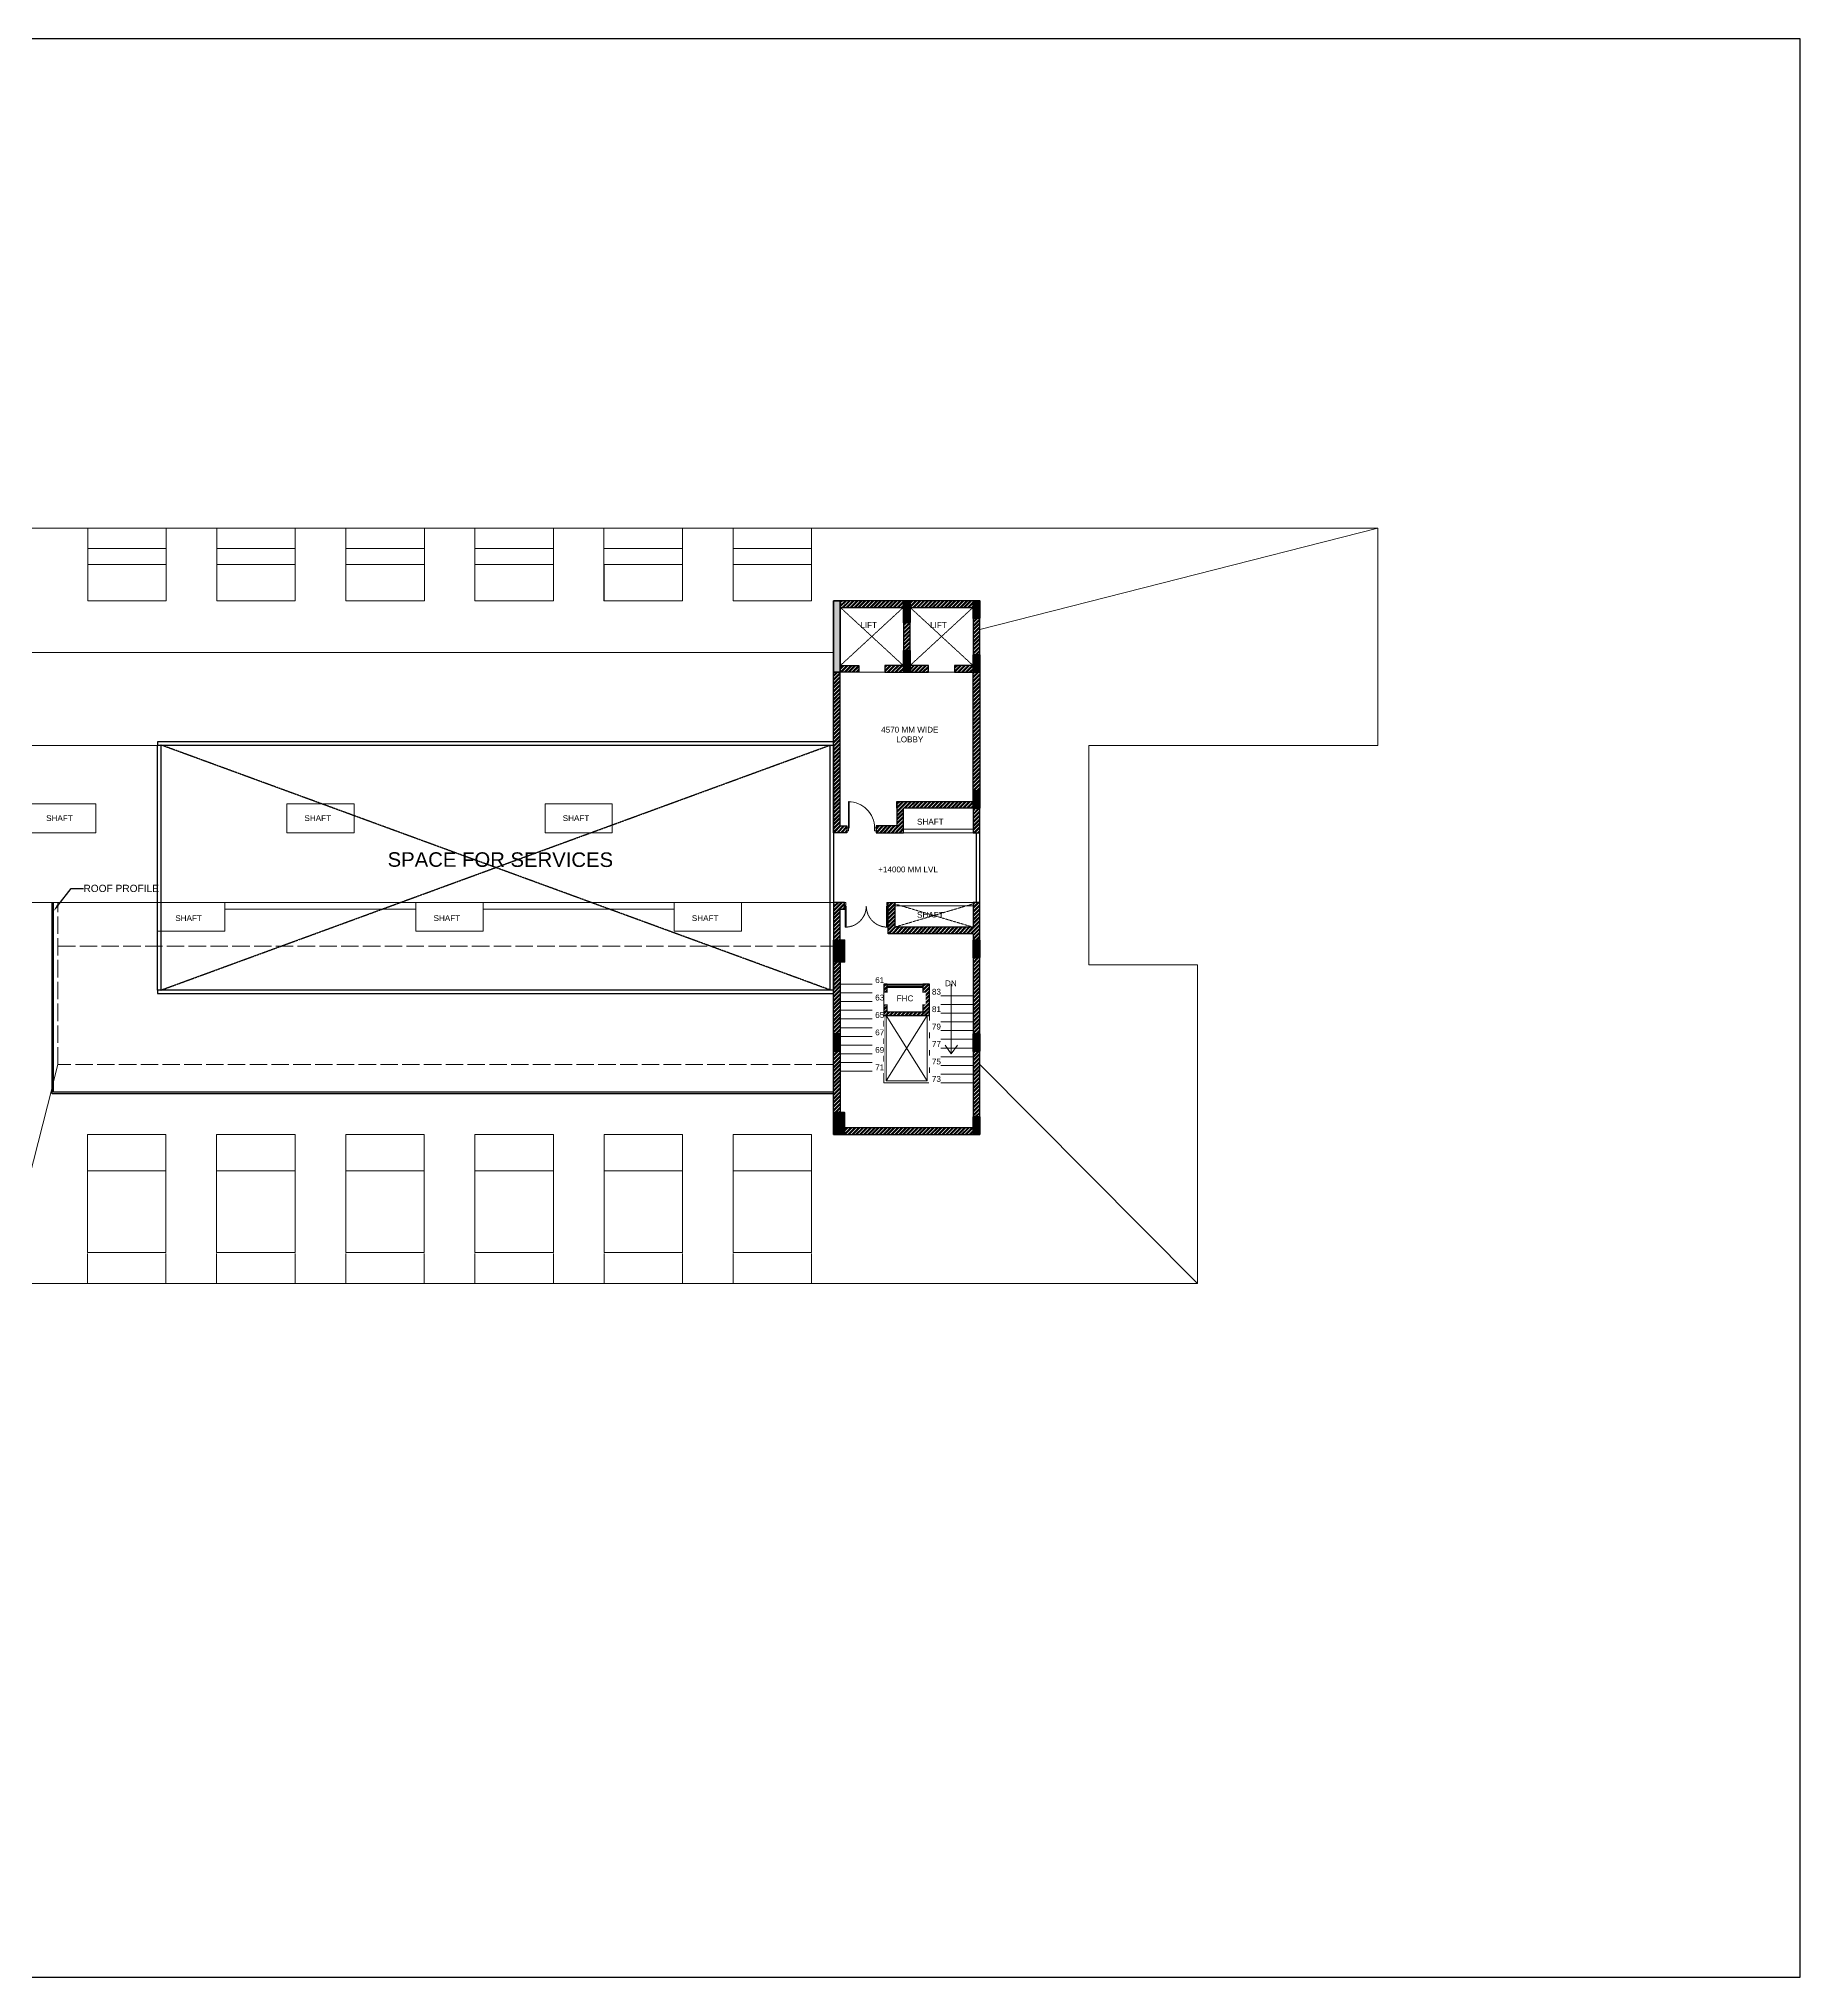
# Model space of a CAD drawing. Header units: millimetres. Extents: x 149548 to 2069915, y -1587483 to -1219800.
# Drawn here: x 1644270 to 1704903, y -1411025 to -1344331 of the extents above; entities that cross this region are included whole.
import ezdxf
from ezdxf import colors
from ezdxf.entities.mleader import LeaderData, LeaderLine
from ezdxf.math import Vec2, Vec3

# ---------------------------------------------------------------- set-up
doc = ezdxf.new("R2010")
doc.units = ezdxf.units.MM
doc.header["$MEASUREMENT"] = 0
for name, pattern in [('ACAD_ISO02W100', [15, 12, -3]), ('ACAD_ISO03W100', [30, 12, -18]), ('AUDIT_D_060311083008-3', [0, 0]), ('DASHED', [0.75, 0.5, -0.25]), ('HIDDEN', [0.375, 0.25, -0.125])]:
    doc.linetypes.add(name, pattern=pattern)
doc.layers.add('A-DOOR', color=140, linetype='AUDIT_D_060311083008-3', lineweight=5, transparency=0.5)
for name, color, linetype, lineweight in [('BRICK WALL_MOFA', 8, 'Continuous', 30), ('CONCRETE_MOFA', 230, 'Continuous', 40), ('DIMENSION_MOFA', 62, 'HIDDEN', 15), ('DOOR FRAME_MOFA', 42, 'Continuous', 15), ('DOOR SWING_MOFA', 49, 'ACAD_ISO03W100', 5), ('DOORS', 161, 'Continuous', 5), ('ELEV_09_MOFA', 37, 'Continuous', 9), ('ELEV_15_MOFA', 31, 'Continuous', 15), ('NEW BLOCK WORK', 126, 'Continuous', 30), ('STAIRS_MOFA', 1, 'Continuous', 13), ('TEXT_MOFA', 222, 'Continuous', 18)]:
    doc.layers.add(name, color=color, linetype=linetype, lineweight=lineweight)
doc.layers.add('DOOR_MOFA', color=7, linetype='Continuous')
doc.layers.add('HATCH SOLID_MOFA', color=7, linetype='Continuous', lineweight=5, true_color=0x9c9c9c)
doc.layers.add('HATCH_LIGHT_MOFA', color=7, linetype='Continuous', lineweight=5, true_color=0x5b5b5b)
doc.styles.add('1-100', font='arial.ttf', dxfattribs={"height": 400})
doc.styles.get("Standard").update_dxf_attribs({"font": 'arial.ttf'})
doc.dimstyles.new('DIM 1-100 1', dxfattribs={"dimtxt": 200, "dimasz": 100, "dimexe": 50, "dimexo": 50, "dimgap": 50, "dimtad": 1, "dimdec": 1, "dimrnd": 5, "dimzin": 0, "dimdsep": 46, "dimtxsty": 'Standard', "dimblk": 'ARCHTICK', "dimcen": 100, "dimdle": 100, "dimclrd": 256, "dimclre": 256, "dimclrt": 256, "dimadec": 0, "dimazin": 0, "dimtfac": 1, "dimtdec": 1, "dimtix": 1, "dimtofl": 0, "dimtmove": 1, "dimatfit": 3, "dimldrblk": 'OPEN90', "dimfxl": 1, "dimtolj": 1, "dimtzin": 0, "dimlwd": -1, "dimlwe": -1, "dimarcsym": 0})
pattern_1 = [(45, (809291.075, -352668.9), (-67.351921, 67.351921), []), (45, (809335.98, -352668.9), (-67.351921, 67.351921), [])]
pattern_2 = [(45, (2077931.49, -1366866.46), (-67.35192, 67.35192), []), (45, (2077976.39, -1366866.46), (-67.35192, 67.35192), [])]

# ---------------------------------------------------------------- blocks, each defined once
blk = doc.blocks.new('*U129')
at = {"layer": 'DOOR FRAME_MOFA'}
for points in [[(0, 50), (50, 50), (50, 150), (0, 150)], [(950, 50), (1000, 50), (1000, 150), (950, 150)]]:
    blk.add_lwpolyline(points, close=True, dxfattribs=at)
at = {"layer": 'DOOR SWING_MOFA', "linetype": 'Continuous', "ltscale": 0.01}
blk.add_arc((50, 150), 900, 359.99997, 90.00003, dxfattribs=at)
at = {"layer": 'DOOR_MOFA'}
blk.add_lwpolyline([(50, 150), (80, 150), (80, 1050), (50, 1050)], close=True, dxfattribs=at)
blk = doc.blocks.new('_ArchTick')
at = {"color": 0, "linetype": 'ByBlock', "const_width": 0.15}
blk.add_lwpolyline([(-0.5, -0.5), (0.5, 0.5)], dxfattribs=at)
blk = doc.blocks.new('A$Cb9d54466')
at = {"layer": 'HATCH SOLID_MOFA'}
h = blk.add_hatch(dxfattribs=at)
h.set_pattern_fill('ANSI32', color=256, scale=10)
h.set_pattern_definition([(45, (22731.07, 15158.92), (-67.35192, 67.35192), []), (45, (22775.97, 15158.92), (-67.35192, 67.35192), [])])
h.paths.add_polyline_path([(-3300, 5170), (-3300, 4090), (-1730, 4090), (-1730, 5170), (-1960, 5170), (-1960, 4205), (-3185, 4205), (-3185, 5170)])
at = {"layer": 'BRICK WALL_MOFA'}
blk.add_lwpolyline([(-3300, 5170), (-3300, 4090), (-1730, 4090), (-1730, 5170), (-1960, 5170), (-1960, 4205), (-3185, 4205), (-3185, 5170)], close=True, dxfattribs=at)
at = {"layer": 'DIMENSION_MOFA'}
for p, q in [((-3185, 5170), (-1960, 5170)), ((-3185, 5135), (-1960, 5135)), ((-3185, 5090), (-1960, 5090)), ((-3185, 5055), (-1960, 5055))]:
    blk.add_line(p, q, dxfattribs=at)
at = {"layer": 'TEXT_MOFA', "insert": (-3185, 4779), "char_height": 200, "attachment_point": 1, "style": '1-100', "bg_fill": 2}
blk.add_mtext_dynamic_manual_height_columns('\\pxqc;FHC', width=1225, gutter_width=750, heights=[0], dxfattribs=at)
blk = doc.blocks.new('D-150 thk wall_1.8m D leaf-new')
at = {"layer": 'A-DOOR', "color": 252, "linetype": 'DASHED', "ltscale": 50}
for centre, start, end in [((30, -150), 272.63522, 0), ((1770, -150), 180, 267.36478)]:
    blk.add_arc(centre, 870, start, end, dxfattribs=at)
at = {"layer": 'DOORS', "flags": 128}
for points in [[(0, -150), (0, 0), (50, 0), (50, -110), (30, -110), (30, -150)], [(1800, -150), (1800, 0), (1750, 0), (1750, -110), (1770, -110), (1770, -150)]]:
    blk.add_lwpolyline(points, close=True, dxfattribs=at)
at = {"layer": 'DOORS'}
for points in [[(30, -150), (70, -150), (70, -1019), (30, -1019)], [(1770, -150), (1730, -150), (1730, -1019), (1770, -1019)]]:
    blk.add_lwpolyline(points, close=True, dxfattribs=at)
blk = doc.blocks.new('*U131')
at = {"layer": 'A-DOOR'}
blk.add_blockref('D-150 thk wall_1.8m D leaf-new', (0, 0), dxfattribs=at)

msp = doc.modelspace()

# ---------------------------------------------------------------- hatches: boundary and pattern name
at = {"layer": 'HATCH SOLID_MOFA'}
h = msp.add_hatch(dxfattribs=at)
h.set_pattern_fill('ANSI32', color=256, scale=10)
h.set_pattern_definition(pattern_1)
h.paths.add_polyline_path([(1671859.95, -1363895.38), (1674029.95, -1363895.38), (1674029.95, -1363665.38), (1671859.95, -1363665.38)])
h = msp.add_hatch(dxfattribs=at)
h.set_pattern_fill('ANSI32', color=256, scale=10)
h.set_pattern_definition(pattern_1)
h.paths.add_polyline_path([(1674259.95, -1363665.38), (1674259.95, -1363895.38), (1676429.95, -1363895.38), (1676429.95, -1363665.38)])
h = msp.add_hatch(dxfattribs=at)
h.set_pattern_fill('ANSI32', color=256, scale=10)
h.set_pattern_definition(pattern_1)
h.paths.add_polyline_path([(1674259.95, -1364115.38), (1674029.95, -1364115.38), (1674029.95, -1365675.38), (1674259.95, -1365675.38)])
h = msp.add_hatch(dxfattribs=at)
h.set_pattern_fill('ANSI32', color=256, scale=10)
h.set_pattern_definition(pattern_1)
h.paths.add_polyline_path([(1676659.95, -1364115.38), (1676429.95, -1364115.38), (1676429.95, -1365675.38), (1676659.95, -1365675.38)])
h = msp.add_hatch(dxfattribs=at)
h.set_pattern_fill('ANSI32', color=256, scale=10)
h.set_pattern_definition(pattern_2)
h.paths.add_polyline_path([(1671629.95, -1371645.38), (1671629.95, -1371415.38), (1671629.95, -1366125.38), (1671859.95, -1366125.38), (1671859.95, -1371415.38), (1672089.95, -1371415.38), (1672089.95, -1371645.38)])
h = msp.add_hatch(dxfattribs=at)
h.set_pattern_fill('ANSI32', color=256, scale=10)
h.set_pattern_definition(pattern_1)
h.paths.add_polyline_path([(1671859.95, -1366125.38), (1671859.95, -1366010.38), (1672494.95, -1366010.38), (1672494.95, -1366125.38)])
h.paths.add_polyline_path([(1671859.95, -1366010.38), (1671859.95, -1365895.38), (1672494.95, -1365895.38), (1672494.95, -1366010.38)])
h = msp.add_hatch(dxfattribs=at)
h.set_pattern_fill('ANSI32', color=256, scale=10)
h.set_pattern_definition(pattern_1)
h.paths.add_polyline_path([(1673394.95, -1366125.38), (1674029.95, -1366125.38), (1674029.95, -1365895.38), (1673394.95, -1365895.38)])
h = msp.add_hatch(dxfattribs=at)
h.set_pattern_fill('ANSI32', color=256, scale=10)
h.set_pattern_definition(pattern_1)
h.paths.add_polyline_path([(1674894.95, -1365895.38), (1674259.95, -1365895.38), (1674259.95, -1366125.38), (1674894.95, -1366125.38)])
h = msp.add_hatch(dxfattribs=at)
h.set_pattern_fill('ANSI32', color=256, scale=10)
h.set_pattern_definition(pattern_1)
h.paths.add_polyline_path([(1675794.95, -1366125.38), (1676429.95, -1366125.38), (1676429.95, -1365895.38), (1675794.95, -1365895.38)])
h = msp.add_hatch(dxfattribs=at)
h.set_pattern_fill('ANSI32', color=256, scale=10)
h.set_pattern_definition(pattern_2)
h.paths.add_polyline_path([(1676429.95, -1370205.38), (1676429.95, -1366125.38), (1676659.95, -1366125.38), (1676659.95, -1368645.38), (1676659.95, -1370205.38)])
h = msp.add_hatch(dxfattribs=at)
h.set_pattern_fill('ANSI32', color=256, scale=10)
h.set_pattern_definition(pattern_1)
h.paths.add_polyline_path([(1676429.95, -1370805.38), (1676429.95, -1370575.38), (1673809.95, -1370575.38), (1673809.95, -1371645.38), (1674039.95, -1371645.38), (1674039.95, -1370805.38)])
h = msp.add_hatch(dxfattribs=at)
h.set_pattern_fill('ANSI32', color=256, scale=10)
h.set_pattern_definition(pattern_2)
h.paths.add_polyline_path([(1676429.95, -1371645.38), (1676429.95, -1370805.38), (1676659.95, -1370805.38), (1676659.95, -1371645.38)])
h = msp.add_hatch(dxfattribs=at)
h.set_pattern_fill('ANSI32', color=256, scale=10)
h.set_pattern_definition(pattern_1)
h.paths.add_polyline_path([(1673089.95, -1371415.38), (1673089.95, -1371645.38), (1673809.95, -1371645.38), (1673809.95, -1371415.38)])
h = msp.add_hatch(dxfattribs=at)
h.set_pattern_fill('ANSI32', color=256, scale=10)
h.set_pattern_definition(pattern_2)
h.paths.add_polyline_path([(1671629.95, -1375340.38), (1671629.95, -1374045.38), (1672004.95, -1374045.85), (1672004.95, -1374275.85), (1671859.95, -1374275.85), (1671859.95, -1375340.38)])
h.paths.add_polyline_path([(1671629.95, -1376090.38), (1671859.95, -1376090.38), (1671859.95, -1378567.27), (1671629.95, -1378567.27)])
h.paths.add_polyline_path([(1671629.95, -1379167.27), (1671859.95, -1379167.27), (1671859.95, -1381275.38), (1671629.95, -1381275.38)])
h = msp.add_hatch(dxfattribs=at)
h.set_pattern_fill('ANSI32', color=256, scale=10)
h.set_pattern_definition(pattern_1)
h.paths.add_polyline_path([(1676429.95, -1374890.38), (1673734.95, -1374890.38), (1673734.95, -1374045.38), (1673504.95, -1374045.38), (1673504.95, -1375120.38), (1676429.95, -1375120.38)])
h = msp.add_hatch(dxfattribs=at)
h.set_pattern_fill('ANSI32', color=256, scale=10)
h.set_pattern_definition(pattern_1)
h.paths.add_polyline_path([(1676429.95, -1374045.38), (1676429.95, -1375125.38), (1676429.95, -1375340.38), (1676659.95, -1375340.38), (1676659.95, -1374045.38)])
h = msp.add_hatch(dxfattribs=at)
h.set_pattern_fill('ANSI32', color=256, scale=10)
h.set_pattern_definition(pattern_1)
h.paths.add_polyline_path([(1676659.95, -1375940.38), (1676429.95, -1375940.38), (1676429.95, -1381425.38), (1676659.95, -1381425.38)])
h = msp.add_hatch(dxfattribs=at)
h.set_pattern_fill('ANSI32', color=256, scale=10)
h.set_pattern_definition(pattern_1)
h.paths.add_polyline_path([(1672004.95, -1381795.38), (1672004.95, -1382025.38), (1676429.95, -1382025.38), (1676429.95, -1381795.38)])
at = {"layer": 'HATCH_LIGHT_MOFA', "transparency": 33554687}
h = msp.add_hatch(color=256, dxfattribs=at)
h.dxf.hatch_style = 1
h.paths.add_polyline_path([(1671629.95, -1363665.38), (1671629.95, -1366125.38), (1671859.95, -1366125.38), (1671859.95, -1363665.38)])
h = msp.add_hatch(color=256, dxfattribs=at)
h.dxf.hatch_style = 1
h.paths.add_polyline_path([(1674029.95, -1364415.38), (1674259.95, -1364415.38), (1674259.95, -1363665.38), (1674029.95, -1363665.38)])
h = msp.add_hatch(color=256, dxfattribs=at)
h.dxf.hatch_style = 1
h.paths.add_polyline_path([(1676429.95, -1364265.38), (1676659.95, -1364265.38), (1676659.95, -1363665.38), (1676429.95, -1363665.38)])
h = msp.add_hatch(color=256, dxfattribs=at)
h.dxf.hatch_style = 1
h.paths.add_polyline_path([(1674029.95, -1366125.38), (1674259.95, -1366125.38), (1674259.95, -1365375.38), (1674029.95, -1365375.38)])
h = msp.add_hatch(color=256, dxfattribs=at)
h.dxf.hatch_style = 1
h.paths.add_polyline_path([(1676429.95, -1366125.38), (1676659.95, -1366125.38), (1676659.95, -1365525.38), (1676429.95, -1365525.38)])
h = msp.add_hatch(color=256, dxfattribs=at)
h.dxf.hatch_style = 1
h.paths.add_polyline_path([(1676429.95, -1370205.38), (1676429.95, -1370805.38), (1676659.95, -1370805.38), (1676659.95, -1370205.38)])
h = msp.add_hatch(color=256, dxfattribs=at)
h.dxf.hatch_style = 1
h.paths.add_polyline_path([(1671629.95, -1376090.38), (1672004.95, -1376090.38), (1672004.95, -1375340.38), (1671629.95, -1375340.38)])
h = msp.add_hatch(color=256, dxfattribs=at)
h.dxf.hatch_style = 1
h.paths.add_polyline_path([(1676429.95, -1375340.38), (1676429.95, -1375940.38), (1676659.95, -1375940.38), (1676659.95, -1375340.38)])
h = msp.add_hatch(color=256, dxfattribs=at)
h.dxf.hatch_style = 1
h.paths.add_polyline_path([(1671629.95, -1378567.27), (1671629.95, -1379167.27), (1671859.95, -1379167.27), (1671859.95, -1378567.27)])
h = msp.add_hatch(color=256, dxfattribs=at)
h.dxf.hatch_style = 1
h.paths.add_polyline_path([(1676429.95, -1378567.27), (1676429.95, -1379167.27), (1676659.95, -1379167.27), (1676659.95, -1378567.27)])
h = msp.add_hatch(color=256, dxfattribs=at)
h.dxf.hatch_style = 1
h.paths.add_polyline_path([(1671629.95, -1382025.38), (1672004.95, -1382025.38), (1672004.95, -1381275.38), (1671629.95, -1381275.38)])
h = msp.add_hatch(color=256, dxfattribs=at)
h.dxf.hatch_style = 1
h.paths.add_polyline_path([(1676429.95, -1382025.38), (1676659.95, -1382025.38), (1676659.95, -1381425.38), (1676429.95, -1381425.38)])

# ---------------------------------------------------------------- linework, layer by layer
at = {"layer": 'BRICK WALL_MOFA'}
for p, q in [((1672494.95, -1366125.38), (1671629.95, -1366125.38)), ((1671629.95, -1371415.38), (1671629.95, -1366125.38)), ((1671859.95, -1365895.38), (1672494.95, -1365895.38)), ((1671859.95, -1371415.38), (1671859.95, -1366125.38)), ((1672494.95, -1365895.38), (1672494.95, -1366125.38)), ((1676429.95, -1370205.38), (1676429.95, -1366125.38)), ((1676659.95, -1366125.38), (1676659.95, -1370205.38)), ((1676429.95, -1370205.38), (1676659.95, -1370205.38)), ((1674039.95, -1371645.38), (1674039.95, -1370805.38)), ((1673809.95, -1371645.38), (1674039.95, -1371645.38)), ((1676544.95, -1374045.38), (1676544.95, -1371645.38)), ((1676659.95, -1374045.38), (1676659.95, -1371645.38)), ((1671859.95, -1374045.38), (1671859.95, -1374045.85)), ((1673504.95, -1375120.38), (1673504.95, -1374045.38)), ((1673504.95, -1374045.38), (1673734.95, -1374045.38)), ((1673734.95, -1374045.38), (1673734.95, -1374890.38)), ((1676429.95, -1375120.38), (1673504.95, -1375120.38)), ((1673734.95, -1374890.38), (1676429.95, -1374890.38))]:
    msp.add_line(p, q, dxfattribs=at)
at = {"layer": 'BRICK WALL_MOFA', "linetype": 'ACAD_ISO02W100', "ltscale": 0.1}
for p, q in [((1648477.71, -1377060.85), (1671514.95, -1368630.38)), ((1671514.95, -1377060.85), (1648477.71, -1368630.38))]:
    msp.add_line(p, q, dxfattribs=at)
at = {"layer": 'BRICK WALL_MOFA', "color": 3}
msp.add_line((1676429.95, -1381425.38), (1676659.95, -1381425.38), dxfattribs=at)
at = {"layer": 'BRICK WALL_MOFA'}
for points in [[(1671859.95, -1363895.38), (1674029.95, -1363895.38), (1674029.95, -1363665.38), (1671859.95, -1363665.38)], [(1673809.95, -1370575.38), (1673809.95, -1371415.38), (1673089.95, -1371415.38), (1673089.95, -1371645.38), (1673809.95, -1371645.38)], [(1673809.95, -1370805.38), (1673809.95, -1370575.38), (1676429.95, -1370575.38), (1676429.95, -1370805.38), (1674039.95, -1370805.38)], [(1671859.95, -1375340.38), (1671859.95, -1374275.85), (1672004.95, -1374275.85), (1672004.95, -1374045.38), (1671629.95, -1374045.38), (1671629.95, -1375340.38)], [(1676429.95, -1375120.38), (1676429.95, -1375340.38), (1676659.95, -1375340.38), (1676659.95, -1374045.38), (1676429.95, -1374045.38), (1676429.95, -1374890.38)], [(1676429.95, -1375120.38), (1676429.95, -1375125.38)], [(1676429.95, -1382025.38), (1676429.95, -1381795.38), (1672004.95, -1381795.38), (1672004.95, -1382025.38), (1676429.95, -1382025.38)]]:
    msp.add_lwpolyline(points, dxfattribs=at)
for points in [[(1674259.95, -1363665.38), (1674259.95, -1363895.38), (1676429.95, -1363895.38), (1676429.95, -1363665.38)], [(1674259.95, -1364115.38), (1674029.95, -1364115.38), (1674029.95, -1365675.38), (1674259.95, -1365675.38)], [(1676659.95, -1364115.38), (1676429.95, -1364115.38), (1676429.95, -1365675.38), (1676659.95, -1365675.38)], [(1673394.95, -1366125.38), (1674029.95, -1366125.38), (1674029.95, -1365895.38), (1673394.95, -1365895.38)], [(1674894.95, -1365895.38), (1674259.95, -1365895.38), (1674259.95, -1366125.38), (1674894.95, -1366125.38)], [(1675794.95, -1366125.38), (1676659.95, -1366125.38), (1676429.95, -1366125.38), (1676429.95, -1365895.38), (1675794.95, -1365895.38)], [(1671629.95, -1368515.38), (1648362.71, -1368515.38), (1648362.71, -1368630.38), (1671629.95, -1368630.38)], [(1648362.71, -1368630.38), (1648477.71, -1368630.38), (1648477.71, -1377060.85), (1648362.71, -1377060.85)], [(1671629.95, -1377060.85), (1671514.95, -1377060.85), (1671514.95, -1368630.38), (1671629.95, -1368630.38)], [(1676429.95, -1371645.38), (1676659.95, -1371645.38), (1676659.95, -1370805.38), (1676429.95, -1370805.38)], [(1671629.95, -1376090.38), (1671859.95, -1376090.38), (1671859.95, -1378567.27), (1671629.95, -1378567.27)], [(1676659.95, -1375940.38), (1676429.95, -1375940.38), (1676429.95, -1381425.38), (1676659.95, -1381425.38)], [(1648362.71, -1377175.85), (1671629.95, -1377175.85), (1671629.95, -1377060.85), (1648362.71, -1377060.85)], [(1671629.95, -1379167.27), (1671859.95, -1379167.27), (1671859.95, -1381275.38), (1671629.95, -1381275.38)]]:
    msp.add_lwpolyline(points, close=True, dxfattribs=at)
at = {"layer": 'BRICK WALL_MOFA', "elevation": 0}
msp.add_lwpolyline([(1671859.95, -1371415.38), (1672089.95, -1371415.38), (1672089.95, -1371645.38), (1671629.95, -1371645.38), (1671629.95, -1371415.38)], dxfattribs=at)
at = {"layer": 'CONCRETE_MOFA'}
for points in [[(1671629.95, -1363665.38), (1671859.95, -1363665.38), (1671859.95, -1366125.38), (1671629.95, -1366125.38), (1671629.95, -1363665.38)], [(1674029.95, -1363665.38), (1674259.95, -1363665.38), (1674259.95, -1364415.38), (1674029.95, -1364415.38), (1674029.95, -1363665.38)], [(1676429.95, -1363665.38), (1676659.95, -1363665.38), (1676659.95, -1364265.38), (1676429.95, -1364265.38), (1676429.95, -1363665.38)], [(1674029.95, -1365375.38), (1674259.95, -1365375.38), (1674259.95, -1366125.38), (1674029.95, -1366125.38), (1674029.95, -1365375.38)], [(1676429.95, -1365525.38), (1676659.95, -1365525.38), (1676659.95, -1366125.38), (1676429.95, -1366125.38), (1676429.95, -1365525.38)], [(1676429.95, -1370205.38), (1676659.95, -1370205.38), (1676659.95, -1370805.38), (1676429.95, -1370805.38), (1676429.95, -1370205.38)], [(1671629.95, -1375340.38), (1672004.95, -1375340.38), (1672004.95, -1376090.38), (1671629.95, -1376090.38), (1671629.95, -1375340.38)], [(1676429.95, -1375340.38), (1676659.95, -1375340.38), (1676659.95, -1375940.38), (1676429.95, -1375940.38), (1676429.95, -1375340.38)], [(1671629.95, -1378567.27), (1671859.95, -1378567.27), (1671859.95, -1379167.27), (1671629.95, -1379167.27), (1671629.95, -1378567.27)], [(1676429.95, -1378567.27), (1676659.95, -1378567.27), (1676659.95, -1379167.27), (1676429.95, -1379167.27), (1676429.95, -1378567.27)], [(1671629.95, -1381275.38), (1672004.95, -1381275.38), (1672004.95, -1382025.38), (1671629.95, -1382025.38), (1671629.95, -1381275.38)], [(1676429.95, -1381425.38), (1676659.95, -1381425.38), (1676659.95, -1382025.38), (1676429.95, -1382025.38), (1676429.95, -1381425.38)]]:
    msp.add_lwpolyline(points, dxfattribs=at)
at = {"layer": 'ELEV_09_MOFA'}
msp.add_line((1644929.95, -1374045.38), (1671629.95, -1374045.38), dxfattribs=at)
at = {"layer": 'ELEV_09_MOFA', "linetype": 'ACAD_ISO02W100', "ltscale": 50}
for p, q in [((1644929.95, -1375545.38), (1671629.95, -1375545.38)), ((1644929.95, -1379625.38), (1644779.95, -1380217.04))]:
    msp.add_line(p, q, dxfattribs=at)
at = {"layer": 'ELEV_09_MOFA'}
for points in [[(1645959.04, -1362415.38), (1648659.04, -1362415.38), (1648659.04, -1363665.38), (1645959.04, -1363665.38)], [(1650401.15, -1362415.38), (1653101.15, -1362415.38), (1653101.15, -1363665.38), (1650401.15, -1363665.38)], [(1654843.26, -1362415.38), (1657543.26, -1362415.38), (1657543.26, -1363665.38), (1654843.26, -1363665.38)], [(1659285.38, -1362415.38), (1661985.38, -1362415.38), (1661985.38, -1363665.38), (1659285.38, -1363665.38)], [(1663727.49, -1362415.38), (1666427.49, -1362415.38), (1666427.49, -1363665.38), (1663727.49, -1363665.38)], [(1668169.6, -1362415.38), (1670869.6, -1362415.38), (1670869.6, -1363665.38), (1668169.6, -1363665.38)], [(1645947.71, -1382025.85), (1648647.71, -1382025.85), (1648647.71, -1383275.85), (1645947.71, -1383275.85)], [(1650392.62, -1382025.85), (1653092.62, -1382025.85), (1653092.62, -1383275.85), (1650392.62, -1383275.85)], [(1654837.54, -1382025.85), (1657537.54, -1382025.85), (1657537.54, -1383275.85), (1654837.54, -1383275.85)], [(1659282.45, -1382025.85), (1661982.45, -1382025.85), (1661982.45, -1383275.85), (1659282.45, -1383275.85)], [(1663727.36, -1382025.85), (1666427.36, -1382025.85), (1666427.36, -1383275.85), (1663727.36, -1383275.85)], [(1668172.27, -1382025.85), (1670872.27, -1382025.85), (1670872.27, -1383275.85), (1668172.27, -1383275.85)]]:
    msp.add_lwpolyline(points, close=True, dxfattribs=at)
at = {"layer": 'ELEV_09_MOFA', "linetype": 'ACAD_ISO02W100', "ltscale": 50}
msp.add_lwpolyline([(1671629.95, -1379625.38), (1644929.95, -1379625.38), (1644929.95, -1374045.38)], dxfattribs=at)
at = {"layer": 'ELEV_15_MOFA', "ltscale": 900}
for p, q in [((1645956.24, -1361165.38), (1645956.24, -1363665.38)), ((1648659.04, -1361165.38), (1648659.04, -1363665.38)), ((1650398.35, -1361165.38), (1650398.35, -1363665.38)), ((1653101.15, -1361165.38), (1653101.15, -1363665.38)), ((1654840.47, -1361165.38), (1654840.47, -1363665.38)), ((1657543.26, -1361165.38), (1657543.26, -1363665.38)), ((1659282.58, -1361165.38), (1659282.58, -1363665.38)), ((1661985.38, -1361165.38), (1661985.38, -1363665.38)), ((1663724.69, -1361165.38), (1663724.69, -1363665.37)), ((1666427.49, -1361165.38), (1666427.49, -1363665.37)), ((1668166.81, -1361165.38), (1668166.81, -1363665.37)), ((1670869.6, -1361165.38), (1670869.6, -1363665.37)), ((1676659.95, -1364651.66), (1690359.95, -1361165.38)), ((1671629.95, -1365445.38), (1636069.95, -1365445.38)), ((1643129.95, -1374045.38), (1644929.95, -1374045.38)), ((1676659.95, -1379625.38), (1684159.95, -1387155.38)), ((1644729.95, -1380414.26), (1643129.95, -1386725.38)), ((1645947.71, -1386125.38), (1645947.71, -1387155.38)), ((1648647.71, -1386125.38), (1648647.71, -1387155.38)), ((1650392.62, -1386125.38), (1650392.62, -1387155.38)), ((1653092.62, -1386125.38), (1653092.62, -1387155.38)), ((1654837.54, -1386125.38), (1654837.54, -1387155.38)), ((1657537.54, -1386125.38), (1657537.54, -1387155.38)), ((1659282.45, -1386125.38), (1659282.45, -1387155.38)), ((1661982.45, -1386125.38), (1661982.45, -1387155.38)), ((1663727.36, -1386125.38), (1663727.36, -1387155.38)), ((1666427.36, -1386125.38), (1666427.36, -1387155.38)), ((1668172.27, -1386125.38), (1668172.27, -1387155.38)), ((1670872.27, -1386125.38), (1670872.27, -1387155.38))]:
    msp.add_line(p, q, dxfattribs=at)
at = {"layer": 'ELEV_15_MOFA', "lineweight": 30, "ltscale": 900}
for p, q in [((1644729.95, -1380625.38), (1644729.95, -1374045.38)), ((1644729.95, -1374045.38), (1644779.95, -1374045.38)), ((1644779.95, -1380575.38), (1644779.95, -1374045.38)), ((1671629.95, -1380625.38), (1644729.95, -1380625.38)), ((1671629.95, -1380575.38), (1644779.95, -1380575.38))]:
    msp.add_line(p, q, dxfattribs=at)
at = {"layer": 'ELEV_15_MOFA', "ltscale": 900}
msp.add_lwpolyline([(1671629.95, -1368645.38), (1636069.95, -1368645.38), (1636069.95, -1361165.38), (1690359.95, -1361165.38), (1690359.95, -1368645.38), (1680409.95, -1368645.38), (1680409.95, -1376190.85), (1684159.95, -1376190.85), (1684159.95, -1387155.38), (1643129.95, -1387155.38), (1643129.95, -1374045.38)], dxfattribs=at)
for points in [[(1648659.04, -1361865.38), (1645956.24, -1361865.38), (1645956.24, -1363665.38), (1648659.04, -1363665.38)], [(1653101.15, -1361865.38), (1650398.35, -1361865.38), (1650398.35, -1363665.38), (1653101.15, -1363665.38)], [(1657543.26, -1361865.38), (1654840.47, -1361865.38), (1654840.47, -1363665.38), (1657543.26, -1363665.38)], [(1661985.38, -1361865.38), (1659282.58, -1361865.38), (1659282.58, -1363665.38), (1661985.38, -1363665.38)], [(1663724.69, -1363665.37), (1666427.49, -1363665.37), (1666427.49, -1361865.38), (1663724.69, -1361865.38)], [(1668166.81, -1363665.37), (1670869.6, -1363665.37), (1670869.6, -1361865.38), (1668166.81, -1361865.38)], [(1643917.45, -1371645.38), (1646232.4, -1371645.38), (1646232.4, -1370655.38), (1643917.45, -1370655.38)], [(1652807.45, -1370655.38), (1655122.45, -1370655.38), (1655122.45, -1371645.38), (1652807.45, -1371645.38)], [(1661697.49, -1370655.38), (1664012.49, -1370655.38), (1664012.49, -1371645.38), (1661697.49, -1371645.38)], [(1650677.62, -1375035.85), (1648362.71, -1375035.85), (1648362.49, -1374045.38), (1650677.4, -1374045.38)], [(1659567.54, -1375035.85), (1657252.62, -1375035.85), (1657252.4, -1374045.38), (1659567.31, -1374045.38)], [(1668457.45, -1375035.85), (1666142.54, -1375035.85), (1666142.31, -1374045.38), (1668457.22, -1374045.38)], [(1645947.71, -1382025.85), (1648647.71, -1382025.85), (1648647.71, -1386090.38), (1645947.71, -1386090.38)], [(1650392.62, -1382025.85), (1653092.62, -1382025.85), (1653092.62, -1386090.38), (1650392.62, -1386090.38)], [(1654837.54, -1382025.85), (1657537.54, -1382025.85), (1657537.54, -1386090.38), (1654837.54, -1386090.38)], [(1659282.45, -1382025.85), (1661982.45, -1382025.85), (1661982.45, -1386090.38), (1659282.45, -1386090.38)], [(1663727.36, -1382025.85), (1666427.36, -1382025.85), (1666427.36, -1386090.38), (1663727.36, -1386090.38)], [(1668172.27, -1382025.85), (1670872.27, -1382025.85), (1670872.27, -1386090.38), (1668172.27, -1386090.38)]]:
    msp.add_lwpolyline(points, close=True, dxfattribs=at)
at = {"layer": 'HATCH SOLID_MOFA'}
msp.add_lwpolyline([(1676429.95, -1363665.38), (1676659.95, -1363665.38), (1676659.95, -1364115.38), (1676429.95, -1364115.38)], close=True, dxfattribs=at)
at = {"layer": 'HATCH_LIGHT_MOFA', "linetype": 'DASHED', "ltscale": 0.5}
for p, q in [((1674029.95, -1363895.38), (1671859.95, -1365895.38)), ((1671859.95, -1363895.38), (1674029.95, -1365895.38)), ((1676429.95, -1363895.38), (1674259.95, -1365895.38)), ((1674259.95, -1363895.38), (1676429.95, -1365895.38)), ((1673729.95, -1374095.38), (1676429.95, -1374895.38)), ((1676429.95, -1374095.38), (1673729.95, -1374895.38))]:
    msp.add_line(p, q, dxfattribs=at)
at = {"layer": 'HATCH_LIGHT_MOFA', "ltscale": 0.5}
for p, q in [((1674039.95, -1371530.38), (1676429.95, -1371530.38)), ((1674039.95, -1371645.38), (1676429.95, -1371645.38)), ((1673729.95, -1374045.38), (1676429.95, -1374045.38)), ((1673729.95, -1374160.38), (1676429.95, -1374160.38))]:
    msp.add_line(p, q, dxfattribs=at)
at = {"layer": 'HATCH_LIGHT_MOFA'}
for p, q in [((1673434.95, -1377935.38), (1674854.95, -1380180.38)), ((1674854.95, -1377935.38), (1673434.95, -1380180.38))]:
    msp.add_line(p, q, dxfattribs=at)
for points in [[(1673394.95, -1365895.38), (1673394.95, -1366125.38), (1672494.95, -1366125.38), (1672494.95, -1365895.38)], [(1675794.95, -1365895.38), (1675794.95, -1366125.38), (1674894.95, -1366125.38), (1674894.95, -1365895.38)]]:
    msp.add_lwpolyline(points, dxfattribs=at)
at = {"layer": 'HATCH_LIGHT_MOFA', "color": 12, "true_color": 0xe00000, "transparency": 33554526}
for points in [[(1650677.45, -1374275.38), (1657252.45, -1374275.38)], [(1659567.36, -1374275.38), (1666142.36, -1374275.38)]]:
    msp.add_lwpolyline(points, dxfattribs=at)
at = {"layer": 'STAIRS_MOFA'}
for p, q in [((1673359.95, -1376855.38), (1671859.95, -1376855.38)), ((1673359.95, -1377155.38), (1671859.95, -1377155.38)), ((1673359.95, -1376855.38), (1674929.95, -1376855.38)), ((1673359.95, -1377455.38), (1671859.95, -1377455.38)), ((1673359.95, -1377755.38), (1671859.95, -1377755.38)), ((1676429.95, -1377255.38), (1674929.95, -1377255.38)), ((1676429.95, -1377555.38), (1674929.95, -1377555.38)), ((1676429.95, -1377855.38), (1674929.95, -1377855.38)), ((1673359.95, -1378055.38), (1671859.95, -1378055.38)), ((1673359.95, -1378355.38), (1671859.95, -1378355.38)), ((1676429.95, -1378155.38), (1674929.95, -1378155.38)), ((1676429.95, -1378455.38), (1674929.95, -1378455.38)), ((1673359.95, -1378655.38), (1671859.95, -1378655.38)), ((1673359.95, -1378955.38), (1671859.95, -1378955.38)), ((1676429.95, -1378755.38), (1674929.95, -1378755.38)), ((1676429.95, -1379055.38), (1674929.95, -1379055.38)), ((1673359.95, -1379255.38), (1671859.95, -1379255.38)), ((1673359.95, -1379555.38), (1671859.95, -1379555.38)), ((1673359.95, -1379855.38), (1671859.95, -1379855.38)), ((1676429.95, -1379355.38), (1674929.95, -1379355.38)), ((1676429.95, -1379655.38), (1674929.95, -1379655.38)), ((1676429.95, -1379955.38), (1674929.95, -1379955.38)), ((1676429.95, -1380255.38), (1674929.95, -1380255.38))]:
    msp.add_line(p, q, dxfattribs=at)
for points in [[(1674929.95, -1377935.38), (1674929.95, -1380255.38), (1673359.95, -1380255.38), (1673359.95, -1377935.38)], [(1673434.95, -1377935.38), (1673434.95, -1380180.38), (1674854.95, -1380180.38), (1674854.95, -1377935.38)]]:
    msp.add_lwpolyline(points, dxfattribs=at)

# ---------------------------------------------------------------- block references
at = {"layer": 'DIMENSION_MOFA'}
msp.add_blockref('*U129', (1672089.95, -1371630.38, 0), dxfattribs=at)
at = {"layer": 'DIMENSION_MOFA', "xscale": 0.8333333333331178, "yscale": 0.8333333333331178, "zscale": 0.8333333333331178}
msp.add_blockref('*U131', (1672004.95, -1374045.38), dxfattribs=at)

# ---------------------------------------------------------------- texts
at = {"layer": 'TEXT_MOFA', "char_height": 200, "attachment_point": 1, "style": '1-100'}
for s, insert, width in [('LIFT', (1672549.78, -1364400.83), 5188.2274), ('LIFT', (1674952.53, -1364400.83), 5188.2274), ('\\pxqc;4570 MM WIDE\\PLOBBY', (1673231.24, -1368002.27), 2042.6802), ('\\pxqc;SHAFT', (1642388.61, -1371044.9), 5188.2274), ('\\pxqc;SHAFT', (1651278.65, -1371044.9), 5188.2274), ('\\pxqc;SHAFT', (1660168.7, -1371044.9), 5188.2274), ('\\pxqc;SHAFT', (1672366.22, -1371167.26), 5188.2274), ('\\pxqc;+14000 MM LVL', (1671598.03, -1372810.96), 5188.2274), ('\\pxqc;SHAFT', (1646833.62, -1374484.9), 5188.2274), ('\\pxqc;SHAFT', (1655723.53, -1374484.9), 5188.2274), ('\\pxqc;SHAFT', (1664613.65, -1374484.9), 5188.2274), ('\\pxqc;SHAFT', (1672366.22, -1374372.74), 5188.2274), ('DN', (1675464.21, -1376727.13), 5188.2274)]:
    msp.add_mtext(s, dxfattribs=dict(at, insert=insert, width=width))
at = {"layer": 'TEXT_MOFA', "insert": (1656231.22, -1372318.15), "char_height": 500, "width": 7855.7504, "attachment_point": 1, "rotation": 359.9446848, "style": '1-100'}
msp.add_mtext('\\pxqc;SPACE FOR SERVICES', dxfattribs=at)

# ---------------------------------------------------------------- leaders
at = {"layer": 'TEXT_MOFA'}
ml = msp.add_multileader_mtext('Standard', dxfattribs=at)
ml.set_content('ROOF PROFILE', color=256)
ml.set_leader_properties()
ml.build(insert=Vec2(0, 0))
ml.multileader.update_dxf_attribs({"text_top_attachment_type": 0, "text_bottom_attachment_type": 0, "dogleg_length": 2, "arrow_head_size": 250})
ctx = ml.context
ctx.base_point, ctx.char_height, ctx.arrow_head_size, ctx.landing_gap_size, ctx.plane_origin = Vec3(1645807.8, -1373566.64), 250, 250, 0.4, Vec3(1644609.72, -1375541.98)
notes = []
notes.append((ctx, [(0, (1, 1, 0), (1645381.2, -1373566.64), (1, 0), 426.6, [(0, [(1644779.95, -1374341.98)], 256, [])])]))
ctx.mtext.insert, ctx.mtext.flow_direction = Vec3(1645808.2, -1373437.3), 5
for ctx, leaders in notes:
    for number, flags, end, landing, length, lines in leaders:
        leader = LeaderData()
        leader.index, (leader.has_last_leader_line, leader.has_dogleg_vector, leader.attachment_direction) = number, flags
        leader.last_leader_point, leader.dogleg_vector, leader.dogleg_length = Vec3(end), Vec3(landing), length
        for number, points, colour, breaks in lines:
            line = LeaderLine()
            line.index, line.vertices, line.color, line.breaks = number, Vec3.list(points), colors.encode_raw_color(colour), breaks
            leader.lines.append(line)
        ctx.leaders.append(leader)

# ---------------------------------------------------------------- next in the draw order: texts
at = {"layer": 'TEXT_MOFA', "char_height": 200, "attachment_point": 1, "style": '1-100', "bg_fill": 2}
for s, insert in [('61', (1673061.42, -1376618.67)), ('73', (1675013.74, -1380018.67))]:
    msp.add_mtext_dynamic_manual_height_columns(s, width=200, gutter_width=12.5, heights=[0], dxfattribs=dict(at, insert=insert))

# ---------------------------------------------------------------- next in the draw order: texts
for s, insert in [('63', (1673061.42, -1377218.67)), ('75', (1675013.74, -1379418.67))]:
    msp.add_mtext_dynamic_manual_height_columns(s, width=200, gutter_width=12.5, heights=[0], dxfattribs=dict(at, insert=insert))

# ---------------------------------------------------------------- next in the draw order: texts
for s, insert in [('65', (1673061.42, -1377818.67)), ('77', (1675013.74, -1378818.67))]:
    msp.add_mtext_dynamic_manual_height_columns(s, width=200, gutter_width=12.5, heights=[0], dxfattribs=dict(at, insert=insert))

# ---------------------------------------------------------------- next in the draw order: texts
for s, insert in [('67', (1673061.42, -1378418.67)), ('79', (1675013.74, -1378218.67))]:
    msp.add_mtext_dynamic_manual_height_columns(s, width=200, gutter_width=12.5, heights=[0], dxfattribs=dict(at, insert=insert))

# ---------------------------------------------------------------- next in the draw order: texts
for s, insert in [('81', (1675013.74, -1377618.67)), ('69', (1673061.42, -1379018.67))]:
    msp.add_mtext_dynamic_manual_height_columns(s, width=200, gutter_width=12.5, heights=[0], dxfattribs=dict(at, insert=insert))

# ---------------------------------------------------------------- next in the draw order: texts
for s, insert in [('83', (1675013.74, -1377018.67)), ('71', (1673061.42, -1379618.67))]:
    msp.add_mtext_dynamic_manual_height_columns(s, width=200, gutter_width=12.5, heights=[0], dxfattribs=dict(at, insert=insert))

# ---------------------------------------------------------------- next in the draw order: block references
at = {"layer": 'BRICK WALL_MOFA'}
msp.add_blockref('A$Cb9d54466', (1676659.95, -1382025.38), dxfattribs=at)

# ---------------------------------------------------------------- next in the draw order: leaders
at = {"layer": 'HATCH_LIGHT_MOFA'}
msp.add_leader([(1675679.95, -1379255.38), (1675679.95, -1376855.38)], dimstyle='DIM 1-100 1', override={"dimasz": 300, "dimldrblk": 'Open90'}, dxfattribs=at)

# ---------------------------------------------------------------- next in the draw order: linework, layer by layer
at = {"layer": 'NEW BLOCK WORK'}
msp.add_lwpolyline([(1606737.63, -1411024.72), (1704902.57, -1411024.72), (1704902.57, -1344330.74), (1606737.63, -1344330.74)], close=True, dxfattribs=at)

doc.saveas('drawing.dxf')
